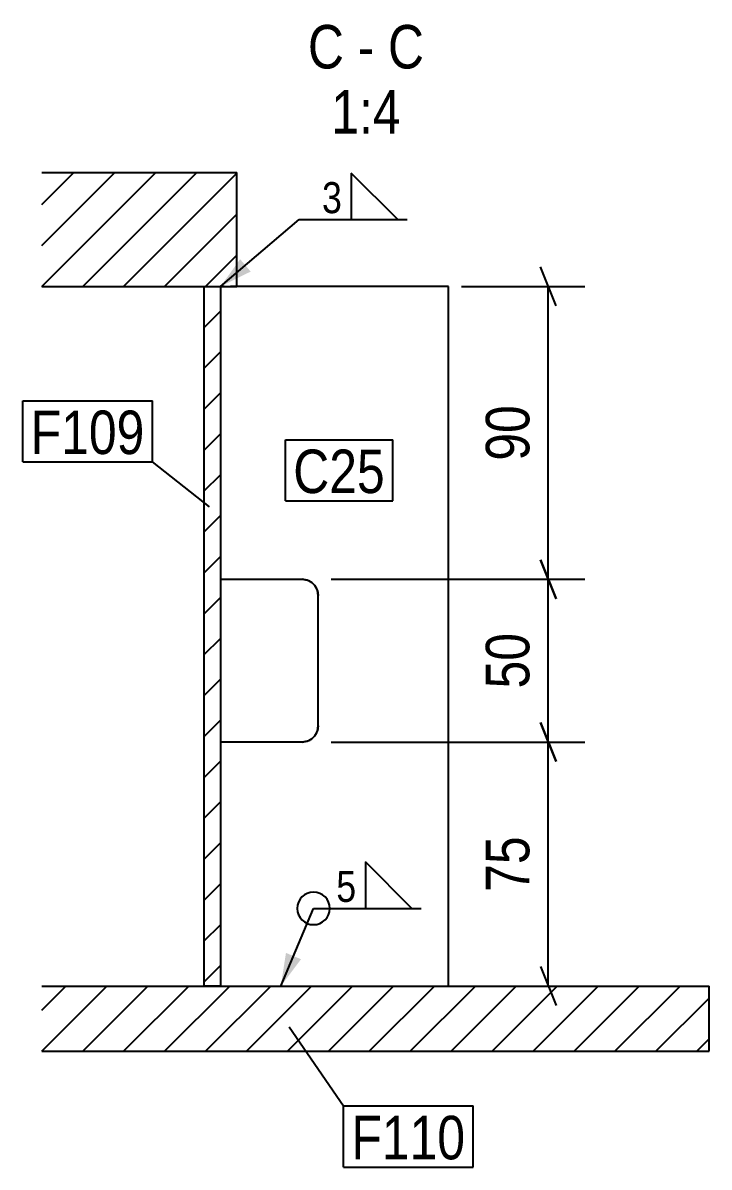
# Model space of a CAD drawing. Header units: millimetres. Extents: x 14 to 47490, y 10 to 2017.
# Drawn here: x 24049.4 to 24260.1, y 9.6 to 361.2 of the extents above; entities that cross this region are included whole.
import ezdxf

# ---------------------------------------------------------------- set-up
doc = ezdxf.new("R2010")
doc.units = ezdxf.units.MM
doc.linetypes.add('DXK_LINE_DOT2', pattern=[3.9198, 1.9599, -1.9599])
for name, color, linetype in [('MÅLSÆTNING', 7, 'Continuous'), ('STÅL', 7, 'Continuous'), ('TEKST', 7, 'Continuous')]:
    doc.layers.add(name, color=color, linetype=linetype)
doc.styles.add('Arial Narrow', font='ARIALN.TTF', dxfattribs={"height": 0.2})

msp = doc.modelspace()

# ---------------------------------------------------------------- hatches: boundary and pattern name
at = {"layer": 'STÅL', "linetype": 'Continuous'}
h = msp.add_hatch(dxfattribs=at)
h.set_pattern_fill('', scale=2.8, style=0, pattern_type=0)
h.set_pattern_definition([(45, (24055.2305, 280.245), (-6.2862, 6.2862), [])])
h.paths.add_polyline_path([(24055.23, 315.24), (24055.23, 280.24), (24115.14, 280.24), (24115.14, 315.24)])
h = msp.add_hatch(dxfattribs=at)
h.set_pattern_fill('', scale=2.8, style=0, pattern_type=0)
h.set_pattern_definition([(45, (24105.136, 280.245), (-6.28618, 6.28618), [])])
h.paths.add_polyline_path([(24110.14, 280.24), (24105.14, 280.24), (24105.14, 65.24), (24110.14, 65.24)])
h = msp.add_hatch(dxfattribs=at)
h.set_pattern_fill('', scale=2.8, style=0, pattern_type=0)
h.set_pattern_definition([(45, (24055.2305, 45.245), (-6.28618, 6.28618), [])])
h.paths.add_polyline_path([(24055.23, 65.24), (24055.23, 45.24), (24260.14, 45.24), (24260.14, 65.24)])
at = {"layer": 'TEKST', "linetype": 'Continuous'}
for points in [[(24119.37, 284.81), (24110.14, 280.24), (24116.14, 288.62)], [(24134.83, 73.5), (24128.65, 65.24), (24130.21, 75.43)]]:
    msp.add_hatch(color=3, dxfattribs=at).paths.add_polyline_path(points)

# ---------------------------------------------------------------- linework, layer by layer
at = {"layer": 'MÅLSÆTNING', "color": 7, "linetype": 'Continuous'}
for p, q in [((24213.14, 274.24), (24208.34, 286.24)), ((24184.14, 280.24), (24221.94, 280.24)), ((24210.74, 190.24), (24210.74, 280.24)), ((24213.14, 184.24), (24208.34, 196.24)), ((24208.34, 196.24), (24213.14, 184.24)), ((24144.14, 190.24), (24221.94, 190.24)), ((24144.14, 190.24), (24221.94, 190.24)), ((24210.74, 140.24), (24210.74, 190.24)), ((24208.34, 146.24), (24213.14, 134.24)), ((24213.14, 134.24), (24208.34, 146.24)), ((24144.14, 140.24), (24221.94, 140.24)), ((24144.14, 140.24), (24221.94, 140.24)), ((24210.74, 65.24), (24210.74, 140.24)), ((24208.34, 71.24), (24213.14, 59.24)), ((24184.14, 65.24), (24221.94, 65.24))]:
    msp.add_line(p, q, dxfattribs=at)
at = {"layer": 'STÅL', "color": 2, "linetype": 'Continuous'}
for p, q in [((24055.23, 315.24), (24115.14, 315.24)), ((24115.14, 315.24), (24115.14, 315.24)), ((24115.14, 280.24), (24115.14, 315.24)), ((24055.23, 280.24), (24115.14, 280.24)), ((24105.14, 280.24), (24105.14, 280.24)), ((24105.14, 280.24), (24110.14, 280.24)), ((24105.14, 65.24), (24105.14, 280.24)), ((24110.14, 280.24), (24110.14, 280.24)), ((24110.14, 280.24), (24110.14, 65.24)), ((24180.14, 280.24), (24115.14, 280.24)), ((24115.14, 280.24), (24115.14, 280.24)), ((24180.14, 65.24), (24180.14, 280.24)), ((24110.14, 190.24), (24135.14, 190.24)), ((24136.68, 190), (24135.14, 190.24)), ((24140.14, 185.24), (24139.89, 186.79)), ((24140.14, 145.24), (24140.14, 185.24)), ((24140.14, 185.24), (24140.14, 185.24)), ((24139.89, 143.7), (24140.14, 145.24)), ((24140.14, 145.24), (24140.14, 145.24)), ((24135.14, 140.24), (24110.14, 140.24)), ((24135.14, 140.24), (24136.68, 140.49)), ((24055.23, 65.24), (24260.14, 65.24)), ((24105.14, 65.24), (24105.14, 65.24)), ((24110.14, 65.24), (24105.14, 65.24)), ((24110.14, 65.24), (24110.14, 65.24)), ((24260.14, 65.24), (24260.14, 65.24)), ((24260.14, 45.24), (24260.14, 65.24)), ((24055.23, 45.24), (24260.14, 45.24)), ((24260.14, 45.24), (24260.14, 45.24))]:
    msp.add_line(p, q, dxfattribs=at)
at = {"layer": 'STÅL', "color": 7, "linetype": 'DXK_LINE_DOT2'}
for p, q in [((24115.14, 280.24), (24110.14, 280.24)), ((24110.14, 280.24), (24110.14, 190.24)), ((24180.14, 65.24), (24180.14, 280.24)), ((24110.14, 190.24), (24110.14, 190.24)), ((24110.14, 190.24), (24110.14, 190.24)), ((24135.14, 190.24), (24136.68, 190)), ((24139.89, 186.79), (24140.14, 185.24)), ((24140.14, 145.24), (24140.14, 185.24)), ((24140.14, 145.24), (24139.89, 143.7)), ((24110.14, 140.24), (24110.14, 65.24)), ((24110.14, 140.24), (24110.14, 140.24)), ((24110.14, 140.24), (24110.14, 140.24)), ((24136.68, 140.49), (24135.14, 140.24)), ((24110.14, 65.24), (24180.14, 65.24))]:
    msp.add_line(p, q, dxfattribs=at)
at = {"layer": 'STÅL', "color": 2, "linetype": 'Continuous'}
for centre, start, end in [((24135.14, 185.24), 18, 72), ((24135.14, 145.24), 288, 342)]:
    msp.add_arc(centre, 5, start, end, dxfattribs=at)
at = {"layer": 'STÅL', "color": 7, "linetype": 'DXK_LINE_DOT2'}
for centre, start, end in [((24135.14, 185.24), 18, 72), ((24135.14, 145.24), 288, 342)]:
    msp.add_arc(centre, 5, start, end, dxfattribs=at)
at = {"layer": 'TEKST', "color": 3, "linetype": 'Continuous'}
for p, q in [((24164.53, 300.77), (24150.24, 315.05)), ((24150.24, 315.05), (24150.24, 300.77)), ((24110.14, 280.24), (24134.29, 300.77)), ((24150.24, 300.77), (24164.53, 300.77)), ((24168.9, 89.11), (24154.62, 103.4)), ((24154.62, 103.4), (24154.62, 89.11)), ((24128.65, 65.24), (24138.67, 89.11)), ((24154.62, 89.11), (24168.9, 89.11))]:
    msp.add_line(p, q, dxfattribs=at)
at = {"layer": 'TEKST', "color": 7, "linetype": 'Continuous'}
for p, q in [((24049.43, 245.14), (24089.19, 245.14)), ((24049.43, 226.34), (24049.43, 245.14)), ((24089.19, 226.34), (24089.19, 245.14)), ((24130.05, 233.15), (24162.98, 233.15)), ((24130.05, 214.35), (24130.05, 233.15)), ((24162.98, 214.35), (24162.98, 233.15)), ((24049.43, 226.34), (24089.19, 226.34)), ((24106.77, 212.54), (24089.19, 226.34)), ((24130.05, 214.35), (24162.98, 214.35)), ((24131.16, 52.7), (24147.91, 28.4)), ((24147.91, 28.4), (24187.67, 28.4)), ((24147.91, 9.6), (24147.91, 28.4)), ((24187.67, 9.6), (24187.67, 28.4)), ((24147.91, 9.6), (24187.67, 9.6))]:
    msp.add_line(p, q, dxfattribs=at)
at = {"layer": 'TEKST', "color": 3, "linetype": 'Continuous'}
msp.add_arc((24138.67, 89.11), 5, 90, 270, dxfattribs=at)

# ---------------------------------------------------------------- wipeouts: each hides what was drawn before it
at = {"color": 0}
for points, layer in [([(24207.74, 246.58), (24188.14, 246.58), (24188.14, 223.91), (24207.74, 223.91)], 'MÅLSÆTNING'), ([(24207.74, 176.58), (24188.14, 176.58), (24188.14, 153.91), (24207.74, 153.91)], 'MÅLSÆTNING'), ([(24207.74, 114.08), (24188.14, 114.08), (24188.14, 91.41), (24207.74, 91.41)], 'MÅLSÆTNING'), ([(24148.18, 301.97), (24148.18, 313.57), (24140.49, 313.57), (24140.49, 301.97)], 'TEKST'), ([(24086.79, 228.74), (24086.79, 242.74), (24051.83, 242.74), (24051.83, 228.74)], 'TEKST'), ([(24160.58, 216.75), (24160.58, 230.75), (24132.45, 230.75), (24132.45, 216.75)], 'TEKST'), ([(24152.56, 90.31), (24152.56, 101.91), (24144.87, 101.91), (24144.87, 90.31)], 'TEKST'), ([(24185.27, 12), (24185.27, 26), (24150.31, 26), (24150.31, 12)], 'TEKST')]:
    msp.add_wipeout(points, dxfattribs=at).dxf.layer = layer
at = {"color": 0, "linetype": 'Continuous'}
for points in [[(24148.04, 347.24), (24148.04, 361.24), (24136.96, 361.24), (24136.96, 347.24)], [(24157.34, 347.24), (24157.34, 361.24), (24152.24, 361.24), (24152.24, 347.24)], [(24172.61, 347.24), (24172.61, 361.24), (24161.54, 361.24), (24161.54, 347.24)], [(24165.45, 327.24), (24165.45, 341.24), (24144.12, 341.24), (24144.12, 327.24)]]:
    msp.add_wipeout(points, dxfattribs=at).dxf.layer = 'TEKST'

# ---------------------------------------------------------------- next in the draw order: linework, layer by layer
at = {"layer": 'TEKST', "color": 3, "linetype": 'Continuous'}
for p, q in [((24134.29, 300.77), (24167.38, 300.77)), ((24138.67, 89.11), (24171.76, 89.11))]:
    msp.add_line(p, q, dxfattribs=at)
msp.add_arc((24138.67, 89.11), 5, 270, 90, dxfattribs=at)

# ---------------------------------------------------------------- next in the draw order: texts
at = {"layer": 'MÅLSÆTNING', "color": 3, "style": 'Arial Narrow'}
for s, p in [('90', (24204.94, 226.71)), ('50', (24204.94, 156.71)), ('75', (24204.94, 94.21))]:
    msp.add_text(s, height=13.362, rotation=90.0002, dxfattribs=at).set_placement(p)
at = {"layer": 'TEKST', "color": 3, "linetype": 'Continuous', "style": 'Arial Narrow'}
for s, height, p in [('C', 13.36, (24136.96, 347.24)), ('C', 13.36, (24161.54, 347.24)), ('-', 13.36, (24152.24, 347.24)), ('1:4', 13.362, (24144.12, 327.24))]:
    msp.add_text(s, height=height, dxfattribs=at).set_placement(p)
at = {"layer": 'TEKST', "color": 3, "style": 'Arial Narrow'}
for s, p in [('3', (24141.29, 302.77)), ('5', (24145.67, 91.11))]:
    msp.add_text(s, height=9.54, dxfattribs=at).set_placement(p)

# ---------------------------------------------------------------- next in the draw order: wipeouts: each hides what was drawn before it
at = {"color": 0}
for points in [[(24086.79, 228.74), (24086.79, 242.74), (24051.83, 242.74), (24051.83, 228.74)], [(24160.58, 216.75), (24160.58, 230.75), (24132.45, 230.75), (24132.45, 216.75)], [(24185.27, 12), (24185.27, 26), (24150.31, 26), (24150.31, 12)]]:
    msp.add_wipeout(points, dxfattribs=at).dxf.layer = 'TEKST'

# ---------------------------------------------------------------- next in the draw order: texts
at = {"layer": 'TEKST', "color": 3, "style": 'Arial Narrow'}
for s, p in [('F109', (24051.83, 228.74)), ('C25', (24132.45, 216.75)), ('F110', (24150.31, 12))]:
    msp.add_text(s, height=13.362, dxfattribs=at).set_placement(p)

doc.saveas('drawing.dxf')
